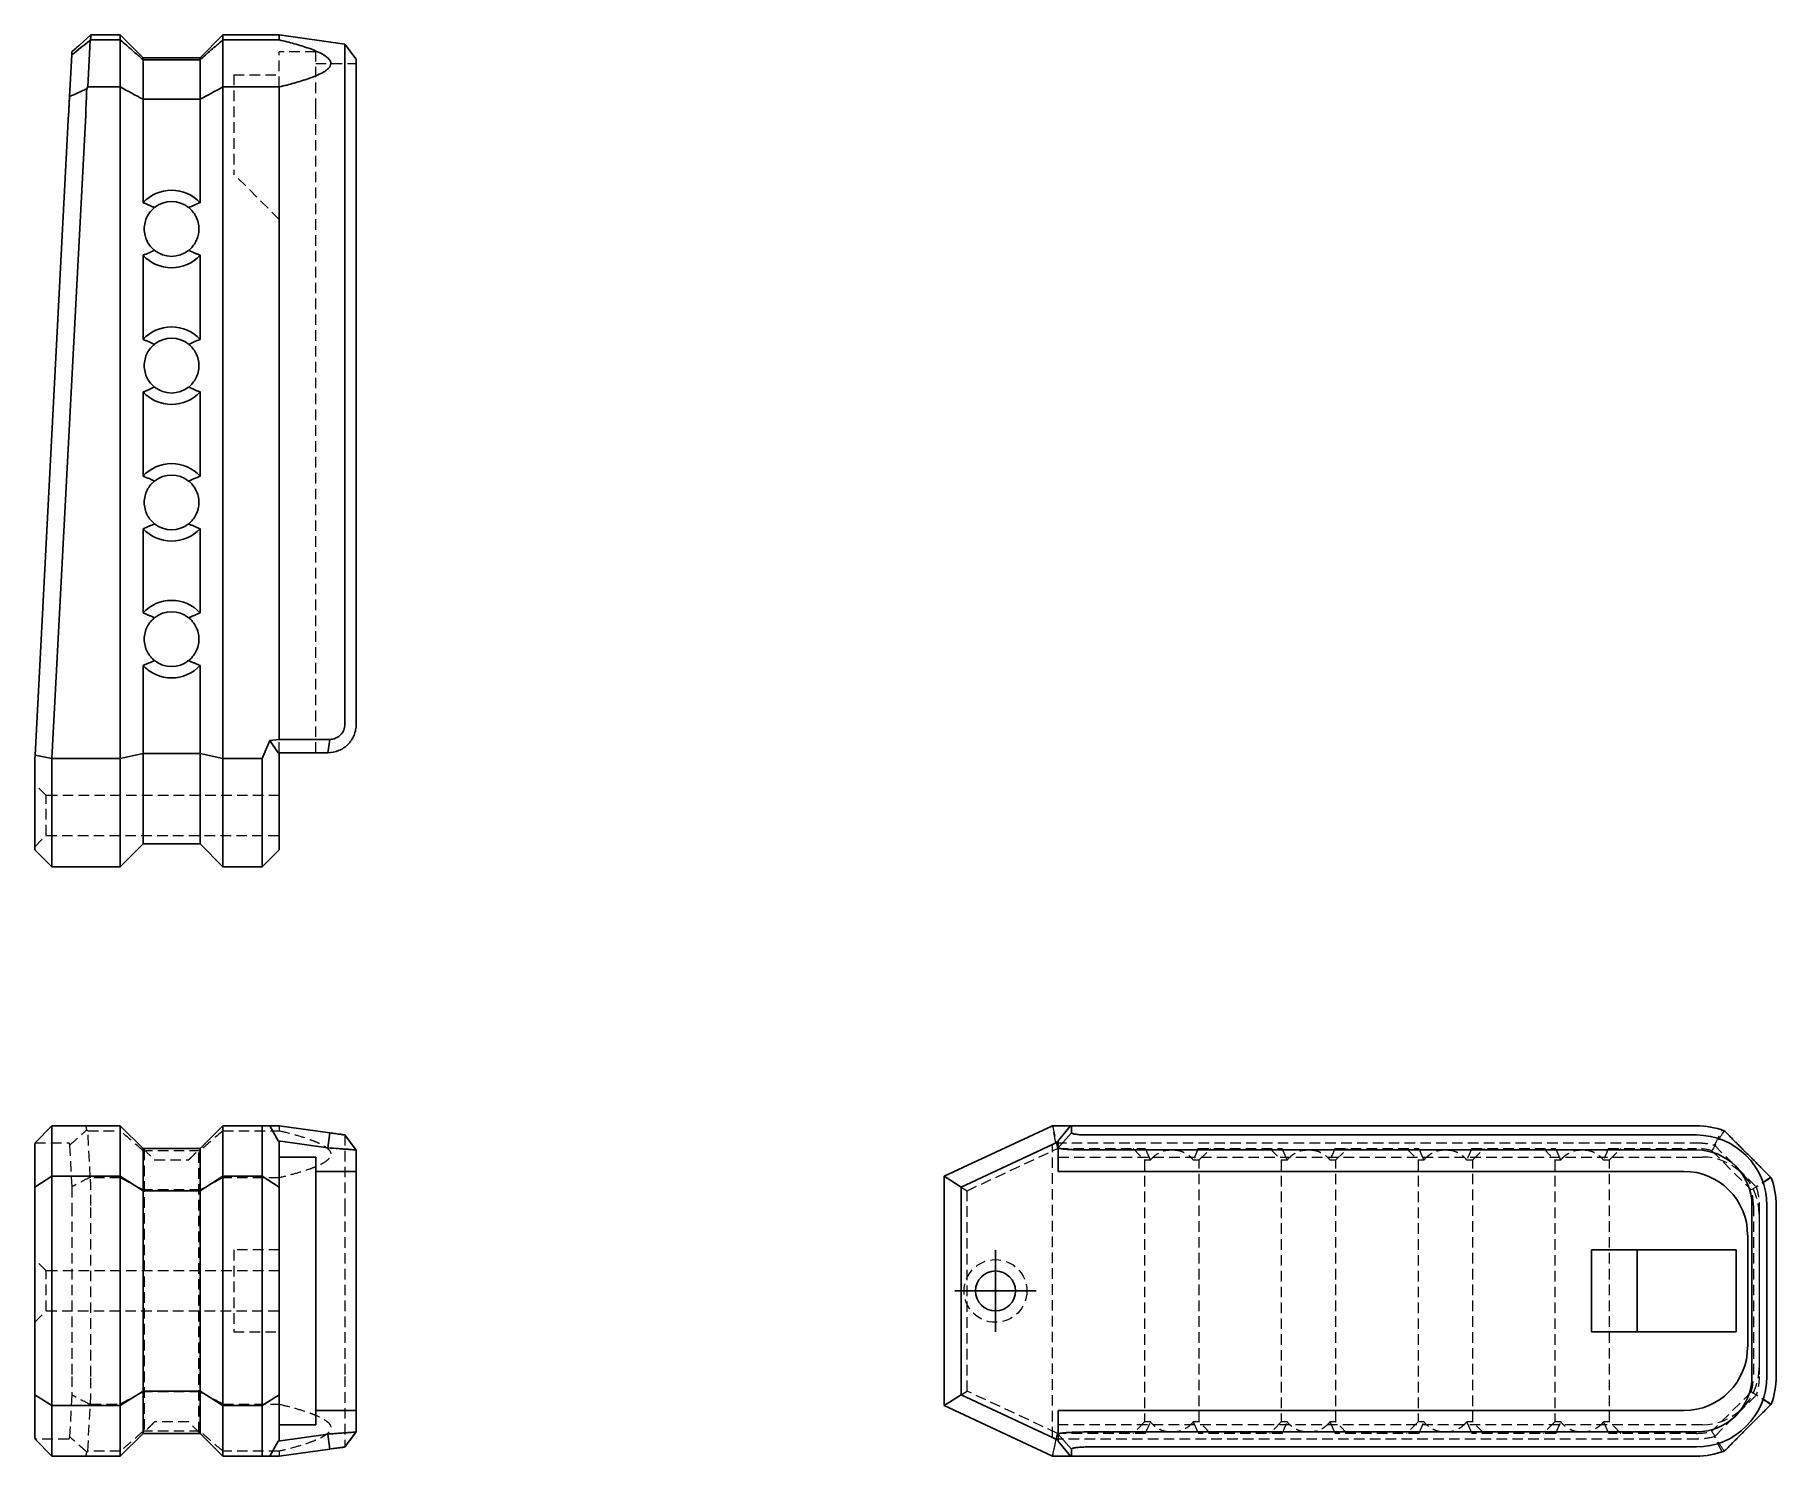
# Model space of a CAD drawing. Header units: millimetres. Extents: x 64 to 273, y 37 to 208.
import ezdxf

# ---------------------------------------------------------------- set-up
doc = ezdxf.new("R2010")
doc.units = ezdxf.units.MM
doc.linetypes.add('HIDDEN', pattern=[1.905, 1.27, -0.635])
doc.layers.add('10', color=7, linetype='Continuous')

# ---------------------------------------------------------------- blocks, each defined once
blk = doc.blocks.new('SW_CENTERMARKSYMBOL_0')
at = {"layer": '10', "color": 0}
for p, q in [((0, 2.5), (0, 4.9)), ((0, 0), (0, 2.5)), ((-2.5, 0), (-4.9, 0)), ((0, 0), (-2.5, 0)), ((0, 0), (0, -2.5)), ((0, 0), (2.5, 0)), ((2.5, 0), (4.9, 0)), ((0, -2.5), (0, -4.9))]:
    blk.add_line(p, q, dxfattribs=at)

msp = doc.modelspace()

# ---------------------------------------------------------------- linework, layer by layer
at = {"color": 7, "linetype": 'Continuous', "lineweight": 25}
for p, q in [((70.43, 208.01), (68.12, 205.94)), ((70.35, 207.33), (70.05, 201.75)), ((73.96, 207.4), (70.39, 207.4)), ((70.42, 208), (73.96, 208)), ((73.96, 207.4), (73.96, 208)), ((73.96, 208), (76.7, 205.26)), ((73.96, 201.75), (73.96, 207.4)), ((83.55, 205.26), (86.29, 208)), ((86.29, 207.4), (86.29, 208)), ((86.29, 208), (93.07, 208)), ((93.07, 207.4), (86.29, 207.4)), ((86.29, 201.75), (86.29, 207.4)), ((93.07, 207.4), (93.07, 208)), ((100.96, 206.89), (93.07, 208)), ((67.86, 200.59), (68.12, 205.6)), ((76.7, 205), (76.7, 205.26)), ((76.7, 205.26), (83.55, 205.26)), ((83.55, 205), (83.55, 205.26)), ((100.96, 198.41), (100.96, 206.89)), ((102.32, 205.09), (100.96, 206.89)), ((76.7, 200.27), (76.7, 205)), ((83.55, 205), (76.7, 205)), ((83.55, 200.27), (83.55, 205)), ((102.32, 205.09), (102.32, 198.41)), ((70.05, 201.75), (73.96, 201.75)), ((73.96, 198.41), (73.96, 201.75)), ((86.29, 198.41), (86.29, 201.75)), ((86.29, 201.75), (93.07, 201.75)), ((93.07, 198.41), (93.07, 201.75)), ((76.7, 198.41), (76.7, 200.27)), ((83.55, 200.27), (76.7, 200.27)), ((83.55, 198.41), (83.55, 200.27)), ((63.71, 121.42), (67.75, 198.52)), ((69.8, 198.41), (65.74, 121.01)), ((73.96, 121.01), (73.96, 198.41)), ((76.7, 187.83), (76.7, 198.41)), ((83.55, 187.83), (83.55, 198.41)), ((86.29, 121.01), (86.29, 198.41)), ((93.07, 123.31), (93.07, 198.41)), ((100.96, 125.12), (100.96, 198.41)), ((102.32, 198.41), (102.32, 125.12)), ((76.7, 171.39), (76.7, 181.52)), ((83.55, 171.39), (83.55, 181.52)), ((76.7, 154.95), (76.7, 165.08)), ((83.55, 154.95), (83.55, 165.08)), ((76.7, 138.52), (76.7, 148.64)), ((83.55, 138.52), (83.55, 148.64)), ((76.7, 121.62), (76.7, 132.2)), ((83.55, 121.62), (83.55, 132.2)), ((63.68, 121.01), (63.71, 121.42)), ((63.71, 121.42), (65.74, 121.01)), ((76.7, 121.62), (73.96, 121.01)), ((76.7, 110.74), (76.7, 121.62)), ((83.55, 121.62), (76.7, 121.62)), ((86.29, 121.01), (83.55, 121.62)), ((83.55, 110.74), (83.55, 121.62)), ((91.01, 121.01), (91.92, 123.17)), ((91.92, 123.17), (93.07, 123.31)), ((92.95, 121.7), (91.92, 123.17)), ((98.89, 121.7), (92.95, 121.7)), ((93.07, 123.31), (99.14, 123.31)), ((93.07, 121.7), (93.07, 110.05)), ((98.89, 121.7), (99.14, 123.31)), ((63.68, 110.05), (63.68, 121.01)), ((65.74, 121.01), (65.74, 121.01)), ((73.96, 121.01), (65.74, 121.01)), ((65.74, 121.01), (65.74, 108)), ((73.96, 108), (73.96, 121.01)), ((91.01, 121.01), (86.29, 121.01)), ((86.29, 108), (86.29, 121.01)), ((91.01, 108), (91.01, 121.01)), ((63.68, 110.05), (65.74, 108)), ((76.7, 110.74), (73.96, 108)), ((83.55, 110.74), (76.7, 110.74)), ((86.29, 108), (83.55, 110.74)), ((93.07, 110.05), (91.01, 108)), ((73.96, 108), (65.74, 108)), ((91.01, 108), (86.29, 108)), ((63.71, 74.81), (65.74, 76.86)), ((73.96, 76.86), (65.74, 76.86)), ((65.74, 76.86), (65.74, 70.79)), ((65.74, 76.86), (65.74, 76.86)), ((73.96, 70.79), (73.96, 76.86)), ((76.7, 74.12), (73.96, 76.86)), ((86.29, 76.86), (83.55, 74.12)), ((86.29, 70.79), (86.29, 76.86)), ((91.01, 76.86), (86.29, 76.86)), ((91.01, 70.79), (91.01, 76.86)), ((91.01, 76.86), (91.92, 76.86)), ((92.95, 75.04), (91.92, 76.86)), ((91.92, 76.86), (93.07, 76.86)), ((93.07, 76.86), (99.14, 76.01)), ((98.89, 74.21), (99.14, 76.01)), ((102.32, 73.94), (100.96, 75.75)), ((173, 70.79), (186.01, 76.86)), ((186.01, 76.86), (188.17, 76.86)), ((186.7, 75.04), (188.17, 76.86)), ((186.7, 74.21), (188.31, 76.01)), ((188.17, 76.86), (188.31, 76.86)), ((188.31, 76.86), (188.31, 76.01)), ((188.31, 76.86), (263.41, 76.86)), ((190.12, 75.75), (263.41, 75.75)), ((63.68, 74.6), (63.71, 74.81)), ((63.68, 69.49), (63.68, 74.6)), ((76.7, 69.05), (76.7, 74.12)), ((83.55, 74.12), (76.7, 74.12)), ((83.55, 69.05), (83.55, 74.12)), ((92.95, 75.04), (93.07, 74.92)), ((98.89, 74.21), (92.95, 75.04)), ((93.07, 74.92), (93.07, 69.49)), ((102.32, 73.95), (102.32, 71.38)), ((186.7, 74.92), (175.05, 69.49)), ((186.7, 74.21), (186.7, 75.04)), ((186.7, 71.38), (186.7, 74.21)), ((263.41, 73.95), (190.12, 73.95)), ((93.07, 73.1), (97.45, 73.1)), ((97.45, 71.38), (97.45, 73.1)), ((97.45, 71.38), (98.89, 71.38)), ((97.45, 63.71), (97.45, 71.38)), ((102.32, 71.38), (98.89, 71.38)), ((102.32, 63.71), (102.32, 71.38)), ((190.12, 71.38), (186.7, 71.38)), ((261.9, 71.38), (190.12, 71.38)), ((63.68, 69.49), (65.74, 70.79)), ((63.68, 44.51), (63.68, 69.49)), ((65.74, 70.79), (65.74, 43.21)), ((73.96, 70.79), (65.74, 70.79)), ((73.96, 43.21), (73.96, 70.79)), ((76.7, 69.05), (73.96, 70.79)), ((86.29, 70.79), (83.55, 69.05)), ((86.29, 43.21), (86.29, 70.79)), ((91.01, 70.79), (86.29, 70.79)), ((91.01, 43.21), (91.01, 70.79)), ((93.07, 69.49), (91.01, 70.79)), ((93.07, 69.49), (93.07, 44.51)), ((175.05, 69.49), (173, 70.79)), ((173, 43.21), (173, 70.79)), ((175.05, 69.49), (175.05, 44.51)), ((76.7, 44.95), (76.7, 69.05)), ((83.55, 69.05), (76.7, 69.05)), ((83.55, 44.95), (83.55, 69.05)), ((270.09, 46.73), (270.09, 67.27)), ((271.89, 67.27), (271.89, 46.73)), ((273, 67.27), (273, 46.73)), ((97.45, 50.29), (97.45, 63.71)), ((102.32, 50.29), (102.32, 63.71)), ((269.58, 50.29), (269.58, 63.71)), ((268.21, 61.93), (250.81, 61.93)), ((250.81, 52.07), (250.81, 61.93)), ((256.29, 61.93), (256.29, 52.07)), ((268.21, 52.07), (268.21, 61.93)), ((97.45, 42.62), (97.45, 50.29)), ((102.32, 42.62), (102.32, 50.29)), ((250.81, 52.07), (268.21, 52.07)), ((63.68, 39.4), (63.68, 44.51)), ((63.68, 44.51), (65.74, 43.21)), ((76.7, 44.95), (73.96, 43.21)), ((76.7, 39.88), (76.7, 44.95)), ((83.55, 44.95), (76.7, 44.95)), ((83.55, 39.88), (83.55, 44.95)), ((86.29, 43.21), (83.55, 44.95)), ((93.07, 44.51), (91.01, 43.21)), ((93.07, 44.51), (93.07, 39.08)), ((175.05, 44.51), (173, 43.21)), ((175.05, 44.51), (186.7, 39.08)), ((73.96, 43.21), (65.74, 43.21)), ((65.74, 43.21), (65.74, 37.14)), ((73.96, 37.14), (73.96, 43.21)), ((91.01, 43.21), (86.29, 43.21)), ((86.29, 37.14), (86.29, 43.21)), ((91.01, 37.14), (91.01, 43.21)), ((97.45, 40.9), (97.45, 42.62)), ((98.89, 42.62), (97.45, 42.62)), ((98.89, 42.62), (102.32, 42.62)), ((102.32, 42.62), (102.32, 40.05)), ((186.01, 37.14), (173, 43.21)), ((186.7, 39.79), (186.7, 42.62)), ((186.7, 42.62), (190.12, 42.62)), ((190.12, 42.62), (261.9, 42.62)), ((76.7, 39.88), (73.96, 37.14)), ((83.55, 39.88), (76.7, 39.88)), ((86.29, 37.14), (83.55, 39.88)), ((92.95, 38.96), (98.89, 39.79)), ((97.45, 40.9), (93.07, 40.9)), ((98.89, 39.79), (99.14, 37.99)), ((100.96, 38.25), (102.32, 40.06)), ((186.7, 39.79), (188.31, 37.99)), ((186.7, 38.96), (186.7, 39.79)), ((190.12, 40.05), (263.41, 40.05)), ((63.71, 39.19), (63.68, 39.4)), ((63.71, 39.19), (65.74, 37.14)), ((91.92, 37.14), (92.95, 38.96)), ((93.07, 39.08), (92.95, 38.96)), ((99.14, 37.99), (93.07, 37.14)), ((188.17, 37.14), (186.7, 38.96)), ((188.31, 37.99), (188.31, 37.14)), ((263.41, 38.25), (190.12, 38.25)), ((73.96, 37.14), (65.74, 37.14)), ((65.74, 37.14), (65.74, 37.14)), ((91.01, 37.14), (86.29, 37.14)), ((91.92, 37.14), (91.01, 37.14)), ((93.07, 37.14), (91.92, 37.14)), ((188.17, 37.14), (186.01, 37.14)), ((188.31, 37.14), (188.17, 37.14)), ((263.41, 37.14), (188.31, 37.14))]:
    msp.add_line(p, q, dxfattribs=at)
at = {"color": 7, "linetype": 'HIDDEN', "lineweight": 18}
for p, q in [((70.42, 208), (68.14, 205.95)), ((97.45, 205.95), (93.07, 205.95)), ((93.07, 201.75), (93.07, 205.95)), ((97.45, 199.1), (97.45, 205.95)), ((87.59, 203.21), (87.59, 191.29)), ((87.59, 203.21), (93.07, 203.21)), ((97.45, 204.58), (102.32, 204.58)), ((97.45, 121.7), (97.45, 199.1)), ((93.07, 185.81), (87.59, 191.29)), ((93.07, 121.7), (93.07, 123.31)), ((65.05, 116.56), (63.68, 117.93)), ((65.05, 111.77), (65.05, 116.56)), ((93.07, 116.56), (65.05, 116.56)), ((63.68, 110.4), (65.05, 111.77)), ((65.05, 111.77), (93.07, 111.77)), ((70.05, 76.26), (73.96, 76.26)), ((70.35, 70.68), (70.05, 76.26)), ((86.29, 76.26), (93.07, 76.26)), ((93.07, 76.86), (93.07, 76.26)), ((102.32, 73.95), (100.96, 75.75)), ((100.96, 75.75), (100.96, 67.27)), ((186.01, 76.86), (186.62, 74.12)), ((186.42, 74.81), (186.01, 76.86)), ((63.71, 74.81), (67.75, 74.81)), ((67.86, 74.52), (68.12, 69.51)), ((83.55, 73.86), (76.7, 73.86)), ((76.84, 73.99), (76.84, 40.01)), ((83.41, 40.01), (83.41, 73.99)), ((175.74, 69.05), (186.62, 74.12)), ((186.01, 74.6), (186.42, 74.81)), ((186.01, 39.4), (186.01, 74.6)), ((186.42, 74.81), (263.52, 74.81)), ((186.62, 74.12), (197.2, 74.12)), ((195.7, 74.12), (197.07, 72.75)), ((203.52, 74.12), (213.64, 74.12)), ((203.65, 72.75), (205.02, 74.12)), ((212.14, 74.12), (213.51, 72.75)), ((219.95, 74.12), (230.08, 74.12)), ((220.08, 72.75), (221.45, 74.12)), ((228.58, 74.12), (229.95, 72.75)), ((236.39, 74.12), (246.52, 74.12)), ((236.52, 72.75), (237.89, 74.12)), ((245.02, 74.12), (246.39, 72.75)), ((252.83, 74.12), (263.41, 74.12)), ((252.96, 72.75), (254.33, 74.12)), ((265.27, 73.86), (270, 69.14)), ((265.59, 74.52), (270.6, 69.51)), ((78.07, 72.75), (82.18, 72.75)), ((186.7, 73.1), (264.1, 73.1)), ((197.07, 72.75), (197.79, 72.75)), ((197.07, 72.75), (197.07, 41.25)), ((202.92, 72.75), (203.65, 72.75)), ((203.65, 41.25), (203.65, 72.75)), ((213.51, 72.75), (214.23, 72.75)), ((213.51, 72.75), (213.51, 41.25)), ((219.36, 72.75), (220.08, 72.75)), ((220.08, 41.25), (220.08, 72.75)), ((229.95, 72.75), (230.67, 72.75)), ((229.95, 72.75), (229.95, 41.25)), ((235.8, 72.75), (236.52, 72.75)), ((236.52, 41.25), (236.52, 72.75)), ((246.39, 72.75), (247.11, 72.75)), ((246.39, 72.75), (246.39, 41.25)), ((252.24, 72.75), (252.96, 72.75)), ((252.96, 41.25), (252.96, 72.75)), ((73.96, 70.61), (70.39, 70.61)), ((83.55, 69.14), (76.7, 69.14)), ((93.07, 70.61), (86.29, 70.61)), ((175.05, 69.49), (175.74, 69.05)), ((68.14, 67.27), (68.14, 46.73)), ((70.42, 46.73), (70.42, 67.27)), ((100.96, 67.27), (100.96, 46.73)), ((175.74, 44.95), (175.74, 69.05)), ((270.26, 67.27), (270.26, 46.73)), ((270.95, 67.27), (270.95, 46.73)), ((270.95, 66.25), (270.95, 47.75)), ((65.05, 59.4), (63.68, 60.77)), ((93.07, 61.93), (87.59, 61.93)), ((87.59, 61.93), (87.59, 52.07)), ((65.05, 54.6), (65.05, 59.4)), ((93.07, 59.4), (65.05, 59.4)), ((63.68, 53.23), (65.05, 54.6)), ((65.05, 54.6), (93.07, 54.6)), ((87.59, 52.07), (93.07, 52.07)), ((100.96, 46.73), (100.96, 38.25)), ((68.12, 44.49), (67.86, 39.48)), ((83.55, 44.86), (76.7, 44.86)), ((175.05, 44.51), (175.74, 44.95)), ((186.62, 39.88), (175.74, 44.95)), ((270, 44.86), (265.27, 40.13)), ((270.6, 44.49), (265.59, 39.48)), ((70.05, 37.74), (70.35, 43.32)), ((70.39, 43.39), (73.96, 43.39)), ((86.29, 43.39), (93.07, 43.39)), ((83.55, 40.13), (76.7, 40.13)), ((82.18, 41.25), (78.07, 41.25)), ((102.32, 40.05), (100.96, 38.25)), ((186.01, 37.14), (186.62, 39.88)), ((197.2, 39.88), (186.62, 39.88)), ((264.1, 40.9), (186.7, 40.9)), ((197.07, 41.25), (195.7, 39.88)), ((197.79, 41.25), (197.07, 41.25)), ((203.65, 41.25), (202.92, 41.25)), ((213.64, 39.88), (203.52, 39.88)), ((205.02, 39.88), (203.65, 41.25)), ((213.51, 41.25), (212.14, 39.88)), ((214.23, 41.25), (213.51, 41.25)), ((220.08, 41.25), (219.36, 41.25)), ((230.08, 39.88), (219.95, 39.88)), ((221.45, 39.88), (220.08, 41.25)), ((229.95, 41.25), (228.58, 39.88)), ((230.67, 41.25), (229.95, 41.25)), ((236.52, 41.25), (235.8, 41.25)), ((246.52, 39.88), (236.39, 39.88)), ((237.89, 39.88), (236.52, 41.25)), ((246.39, 41.25), (245.02, 39.88)), ((247.11, 41.25), (246.39, 41.25)), ((252.96, 41.25), (252.24, 41.25)), ((263.41, 39.88), (252.83, 39.88)), ((254.33, 39.88), (252.96, 41.25)), ((67.75, 39.19), (63.71, 39.19)), ((73.96, 37.74), (70.05, 37.74)), ((93.07, 37.74), (86.29, 37.74)), ((93.07, 37.74), (93.07, 37.14)), ((186.42, 39.19), (186.01, 39.4)), ((186.42, 39.19), (186.01, 37.14)), ((263.52, 39.19), (186.42, 39.19))]:
    msp.add_line(p, q, dxfattribs=at)
msp.add_circle((179.16, 57), 3.77, dxfattribs=at)
at = {"color": 7, "linetype": 'Continuous', "lineweight": 25}
msp.add_circle((179.16, 57), 2.4, dxfattribs=at)
for centre, radius, start, end in [((80.12, 184.67), 4.66, 42.6679, 137.3321), ((80.12, 184.67), 3.29, 51.3178, 128.6822), ((80.12, 184.67), 3.29, 231.3178, 308.6822), ((80.12, 184.67), 4.66, 222.6679, 317.3321), ((80.12, 168.24), 4.66, 42.6679, 137.3321), ((80.12, 168.24), 3.29, 51.3178, 128.6822), ((80.12, 168.24), 3.29, 231.3178, 308.6822), ((80.12, 168.24), 4.66, 222.6679, 317.3321), ((80.12, 151.8), 4.66, 42.6679, 137.3321), ((80.12, 151.8), 3.29, 51.3178, 128.6822), ((80.12, 151.8), 4.66, 222.6679, 317.3321), ((80.12, 151.8), 3.29, 231.3178, 308.6822), ((80.12, 135.36), 4.66, 42.6679, 137.3321), ((80.12, 135.36), 3.29, 51.3178, 128.6822), ((80.12, 135.36), 4.66, 222.6679, 317.3321), ((80.12, 135.36), 3.29, 231.3178, 308.6822), ((263.41, 67.27), 9.59, 69.6136, 90), ((263.41, 67.27), 8.48, 0, 90), ((263.41, 67.27), 6.68, 0, 90), ((261.9, 63.71), 7.67, 0, 90), ((263.41, 67.27), 9.59, 0, 20.3864), ((261.9, 50.29), 7.67, 270, 0), ((263.41, 46.73), 6.68, 270, 0), ((263.41, 46.73), 8.48, 270, 0), ((263.41, 46.73), 9.59, 339.6136, 0), ((263.41, 46.73), 9.59, 270, 290.3864)]:
    msp.add_arc(centre, radius, start, end, dxfattribs=at)
at = {"color": 7, "linetype": 'HIDDEN', "lineweight": 18}
for centre, start, end in [((263.41, 67.27), 74.2152, 90), ((264.1, 66.25), 0, 90), ((263.41, 67.27), 0, 15.7848), ((264.1, 47.75), 270, 0), ((263.41, 46.73), 344.2152, 0), ((263.41, 46.73), 270, 285.7848)]:
    msp.add_arc(centre, 6.85, start, end, dxfattribs=at)
at = {"color": 7, "linetype": 'Continuous', "lineweight": 25}
msp.add_ellipse((60.81, 198.41), major_axis=(9.75, 8.79), ratio=0.392692, start_param=5.452105, end_param=5.478769, dxfattribs=at)
at = {"color": 7, "linetype": 'HIDDEN', "lineweight": 18}
for centre, major_axis, start_param, end_param in [((60.81, 67.27), (9.64, 8.63), 0.094285, 0.120949), ((60.81, 46.73), (9.64, -8.63), 6.162236, 6.1889)]:
    msp.add_ellipse(centre, major_axis=major_axis, ratio=0.432695, start_param=start_param, end_param=end_param, dxfattribs=at)
at = {"color": 7, "linetype": 'Continuous', "lineweight": 25}
for points in [[(70.35, 207.33), (69.6, 206.76), (68.86, 206.19), (68.12, 205.6)], [(70.39, 207.4), (70.38, 207.38), (70.36, 207.35), (70.35, 207.33)], [(68.12, 205.6), (68.13, 205.83), (68.14, 205.95), (68.14, 205.95)], [(69.93, 201.51), (69.89, 200.51), (69.84, 199.47), (69.8, 198.41)], [(76.7, 200.27), (75.79, 200.75), (74.87, 201.25), (73.96, 201.75)], [(86.29, 201.75), (85.37, 201.25), (84.46, 200.75), (83.55, 200.27)]]:
    msp.add_open_spline(points, degree=3, dxfattribs=at)
for points, knots in [([(70.42, 208), (70.41, 208), (70.41, 207.95), (70.4, 207.75), (70.4, 207.6), (70.39, 207.4)], [0, 0, 0, 0, 0.5, 0.5, 1, 1, 1, 1]), ([(76.7, 205), (76.49, 205.19), (76.05, 205.58), (75.38, 206.17), (74.68, 206.78), (74.2, 207.19), (73.96, 207.4)], [0, 0, 0, 0, 0.233835, 0.478438, 0.733822, 1, 1, 1, 1]), ([(86.29, 207.4), (85.81, 206.99), (84.9, 206.2), (83.98, 205.39), (83.55, 205)], [0, 0, 0, 0, 0.521563, 1, 1, 1, 1]), ([(93.07, 201.75), (93.67, 201.9), (94.28, 202.05), (95.46, 202.38), (96.05, 202.56), (96.91, 202.86), (97.19, 202.96), (97.74, 203.2), (98.01, 203.32), (98.38, 203.53), (98.5, 203.6), (98.73, 203.76), (98.84, 203.85), (99.03, 204.03), (99.12, 204.13), (99.23, 204.34), (99.27, 204.46), (99.27, 204.69), (99.24, 204.8), (99.12, 205.01), (99.04, 205.11), (98.75, 205.39), (98.52, 205.55), (98.01, 205.83), (97.75, 205.95), (97.2, 206.18), (96.92, 206.29), (96.06, 206.59), (95.47, 206.77), (94.28, 207.1), (93.68, 207.25), (93.07, 207.4)], [0, 0, 0, 0, 0.125, 0.125, 0.25, 0.25, 0.3125, 0.3125, 0.375, 0.375, 0.40625, 0.40625, 0.4375, 0.4375, 0.46875, 0.46875, 0.5, 0.5, 0.53125, 0.53125, 0.5625, 0.5625, 0.625, 0.625, 0.6875, 0.6875, 0.75, 0.75, 0.875, 0.875, 1, 1, 1, 1]), ([(67.86, 200.59), (68.19, 200.74), (68.88, 201.04), (69.57, 201.35), (69.93, 201.51)], [0, 0, 0, 0, 0.480167, 1, 1, 1, 1]), ([(67.75, 198.52), (67.75, 198.61), (67.76, 198.78), (67.77, 199.04), (67.79, 199.3), (67.81, 199.65), (67.83, 200.08), (67.85, 200.42), (67.86, 200.59)], [0, 0, 0, 0, 0.124682, 0.249408, 0.374332, 0.499607, 0.749809, 1, 1, 1, 1]), ([(78.07, 187.24), (77.96, 187.29), (77.75, 187.39), (77.41, 187.54), (77.06, 187.69), (76.82, 187.78), (76.7, 187.83)], [0, 0, 0, 0, 0.232338, 0.476415, 0.732287, 1, 1, 1, 1]), ([(78.07, 187.24), (77.73, 186.97), (77.42, 186.61), (77.08, 185.95), (76.99, 185.7), (76.87, 185.2), (76.84, 184.94), (76.84, 184.41), (76.87, 184.15), (76.99, 183.64), (77.08, 183.4), (77.42, 182.74), (77.73, 182.37), (78.07, 182.11)], [0, 0, 0, 0, 0.25, 0.25, 0.375, 0.375, 0.5, 0.5, 0.625, 0.625, 0.75, 0.75, 1, 1, 1, 1]), ([(83.55, 187.83), (83.31, 187.73), (82.85, 187.55), (82.39, 187.34), (82.18, 187.24)], [0, 0, 0, 0, 0.523587, 1, 1, 1, 1]), ([(82.18, 182.11), (82.51, 182.37), (82.83, 182.74), (83.17, 183.4), (83.26, 183.64), (83.38, 184.15), (83.41, 184.41), (83.41, 184.94), (83.38, 185.2), (83.26, 185.7), (83.17, 185.95), (82.83, 186.61), (82.51, 186.97), (82.18, 187.24)], [0, 0, 0, 0, 0.25, 0.25, 0.375, 0.375, 0.5, 0.5, 0.625, 0.625, 0.75, 0.75, 1, 1, 1, 1]), ([(76.7, 181.52), (76.94, 181.61), (77.4, 181.8), (77.85, 182.01), (78.07, 182.11)], [0, 0, 0, 0, 0.523587, 1, 1, 1, 1]), ([(82.18, 182.11), (82.28, 182.06), (82.5, 181.96), (82.83, 181.81), (83.18, 181.66), (83.42, 181.57), (83.55, 181.52)], [0, 0, 0, 0, 0.232338, 0.476415, 0.732287, 1, 1, 1, 1]), ([(78.07, 170.8), (77.96, 170.85), (77.75, 170.95), (77.41, 171.1), (77.06, 171.25), (76.82, 171.34), (76.7, 171.39)], [0, 0, 0, 0, 0.232338, 0.476415, 0.732287, 1, 1, 1, 1]), ([(78.07, 170.8), (77.73, 170.53), (77.42, 170.17), (77.08, 169.51), (76.99, 169.27), (76.87, 168.76), (76.84, 168.5), (76.84, 167.97), (76.87, 167.71), (76.99, 167.2), (77.08, 166.96), (77.42, 166.3), (77.73, 165.94), (78.07, 165.67)], [0, 0, 0, 0, 0.25, 0.25, 0.375, 0.375, 0.5, 0.5, 0.625, 0.625, 0.75, 0.75, 1, 1, 1, 1]), ([(83.55, 171.39), (83.31, 171.3), (82.85, 171.11), (82.39, 170.9), (82.18, 170.8)], [0, 0, 0, 0, 0.523587, 1, 1, 1, 1]), ([(82.18, 165.67), (82.51, 165.94), (82.83, 166.3), (83.17, 166.96), (83.26, 167.2), (83.38, 167.71), (83.41, 167.97), (83.41, 168.5), (83.38, 168.76), (83.26, 169.27), (83.17, 169.51), (82.83, 170.17), (82.51, 170.53), (82.18, 170.8)], [0, 0, 0, 0, 0.25, 0.25, 0.375, 0.375, 0.5, 0.5, 0.625, 0.625, 0.75, 0.75, 1, 1, 1, 1]), ([(76.7, 165.08), (76.94, 165.17), (77.4, 165.36), (77.85, 165.57), (78.07, 165.67)], [0, 0, 0, 0, 0.523587, 1, 1, 1, 1]), ([(82.18, 165.67), (82.28, 165.62), (82.5, 165.52), (82.83, 165.37), (83.18, 165.22), (83.42, 165.13), (83.55, 165.08)], [0, 0, 0, 0, 0.232338, 0.476415, 0.732287, 1, 1, 1, 1]), ([(78.07, 154.36), (77.96, 154.41), (77.75, 154.51), (77.41, 154.66), (77.06, 154.81), (76.82, 154.9), (76.7, 154.95)], [0, 0, 0, 0, 0.232338, 0.476415, 0.732287, 1, 1, 1, 1]), ([(83.55, 154.95), (83.31, 154.86), (82.85, 154.67), (82.39, 154.46), (82.18, 154.36)], [0, 0, 0, 0, 0.523587, 1, 1, 1, 1]), ([(78.07, 154.36), (77.73, 154.1), (77.42, 153.73), (77.08, 153.07), (76.99, 152.83), (76.87, 152.32), (76.84, 152.06), (76.84, 151.53), (76.87, 151.27), (76.99, 150.77), (77.08, 150.53), (77.42, 149.86), (77.73, 149.5), (78.07, 149.23)], [0, 0, 0, 0, 0.25, 0.25, 0.375, 0.375, 0.5, 0.5, 0.625, 0.625, 0.75, 0.75, 1, 1, 1, 1]), ([(82.18, 149.23), (82.51, 149.5), (82.83, 149.86), (83.17, 150.53), (83.26, 150.77), (83.38, 151.27), (83.41, 151.53), (83.41, 152.06), (83.38, 152.32), (83.26, 152.83), (83.17, 153.07), (82.83, 153.73), (82.51, 154.1), (82.18, 154.36)], [0, 0, 0, 0, 0.25, 0.25, 0.375, 0.375, 0.5, 0.5, 0.625, 0.625, 0.75, 0.75, 1, 1, 1, 1]), ([(76.7, 148.64), (76.94, 148.74), (77.4, 148.92), (77.85, 149.13), (78.07, 149.23)], [0, 0, 0, 0, 0.523587, 1, 1, 1, 1]), ([(82.18, 149.23), (82.28, 149.18), (82.5, 149.08), (82.83, 148.93), (83.18, 148.78), (83.42, 148.69), (83.55, 148.64)], [0, 0, 0, 0, 0.232338, 0.476415, 0.732287, 1, 1, 1, 1]), ([(78.07, 137.92), (77.96, 137.97), (77.75, 138.08), (77.41, 138.22), (77.06, 138.37), (76.82, 138.47), (76.7, 138.52)], [0, 0, 0, 0, 0.232338, 0.476415, 0.732287, 1, 1, 1, 1]), ([(83.55, 138.52), (83.31, 138.42), (82.85, 138.24), (82.39, 138.03), (82.18, 137.92)], [0, 0, 0, 0, 0.523587, 1, 1, 1, 1]), ([(78.07, 137.92), (77.73, 137.66), (77.42, 137.3), (77.08, 136.63), (76.99, 136.39), (76.87, 135.88), (76.84, 135.62), (76.84, 135.1), (76.87, 134.83), (76.99, 134.33), (77.08, 134.09), (77.42, 133.42), (77.73, 133.06), (78.07, 132.79)], [0, 0, 0, 0, 0.25, 0.25, 0.375, 0.375, 0.5, 0.5, 0.625, 0.625, 0.75, 0.75, 1, 1, 1, 1]), ([(82.18, 132.79), (82.51, 133.06), (82.83, 133.42), (83.17, 134.09), (83.26, 134.33), (83.38, 134.83), (83.41, 135.1), (83.41, 135.62), (83.38, 135.88), (83.26, 136.39), (83.17, 136.63), (82.83, 137.3), (82.51, 137.66), (82.18, 137.92)], [0, 0, 0, 0, 0.25, 0.25, 0.375, 0.375, 0.5, 0.5, 0.625, 0.625, 0.75, 0.75, 1, 1, 1, 1]), ([(76.7, 132.2), (76.94, 132.3), (77.4, 132.48), (77.85, 132.69), (78.07, 132.79)], [0, 0, 0, 0, 0.523587, 1, 1, 1, 1]), ([(82.18, 132.79), (82.28, 132.74), (82.5, 132.64), (82.83, 132.49), (83.18, 132.35), (83.42, 132.25), (83.55, 132.2)], [0, 0, 0, 0, 0.232338, 0.476415, 0.732287, 1, 1, 1, 1]), ([(102.32, 125.12), (102.32, 124.9), (102.29, 124.67), (102.21, 124.24), (102.14, 124.02), (101.97, 123.6), (101.86, 123.41), (101.61, 123.04), (101.47, 122.86), (101.15, 122.54), (100.98, 122.4), (100.61, 122.15), (100.41, 122.05), (99.79, 121.79), (99.34, 121.7), (98.89, 121.7)], [0, 0, 0, 0, 0.125, 0.125, 0.25, 0.25, 0.375, 0.375, 0.5, 0.5, 0.625, 0.625, 0.75, 0.75, 1, 1, 1, 1]), ([(99.14, 123.31), (99.26, 123.31), (99.38, 123.32), (99.61, 123.37), (99.73, 123.4), (99.95, 123.49), (100.05, 123.55), (100.25, 123.68), (100.34, 123.76), (100.51, 123.92), (100.59, 124.02), (100.72, 124.21), (100.77, 124.32), (100.87, 124.54), (100.9, 124.65), (100.95, 124.89), (100.96, 125), (100.96, 125.12)], [0, 0, 0, 0, 0.19635, 0.19635, 0.392699, 0.392699, 0.589049, 0.589049, 0.785398, 0.785398, 0.981748, 0.981748, 1.178097, 1.178097, 1.374447, 1.374447, 1.570796, 1.570796, 1.570796, 1.570796]), ([(99.14, 76.01), (99.26, 75.99), (99.38, 75.98), (99.61, 75.94), (99.73, 75.93), (99.95, 75.9), (100.05, 75.88), (100.25, 75.85), (100.34, 75.84), (100.51, 75.82), (100.59, 75.81), (100.72, 75.79), (100.77, 75.78), (100.87, 75.77), (100.9, 75.76), (100.95, 75.76), (100.96, 75.75), (100.96, 75.75)], [0, 0, 0, 0, 0.19635, 0.19635, 0.392699, 0.392699, 0.589049, 0.589049, 0.785398, 0.785398, 0.981748, 0.981748, 1.178097, 1.178097, 1.374447, 1.374447, 1.570796, 1.570796, 1.570796, 1.570796]), ([(188.31, 76.01), (188.31, 75.99), (188.32, 75.98), (188.37, 75.94), (188.4, 75.93), (188.49, 75.9), (188.55, 75.88), (188.68, 75.85), (188.76, 75.84), (188.92, 75.82), (189.02, 75.81), (189.21, 75.79), (189.32, 75.78), (189.54, 75.77), (189.65, 75.76), (189.89, 75.76), (190, 75.75), (190.12, 75.75)], [0, 0, 0, 0, 0.19635, 0.19635, 0.392699, 0.392699, 0.589049, 0.589049, 0.785398, 0.785398, 0.981748, 0.981748, 1.178097, 1.178097, 1.374447, 1.374447, 1.570796, 1.570796, 1.570796, 1.570796]), ([(266.75, 76.26), (266.9, 76.12), (267.05, 75.97), (267.38, 75.64), (267.56, 75.46), (267.86, 75.16), (267.96, 75.05), (268.2, 74.82), (268.32, 74.69), (268.53, 74.49), (268.6, 74.41), (268.76, 74.25), (268.85, 74.17), (269.03, 73.98), (269.13, 73.88), (269.34, 73.67), (269.46, 73.55), (269.69, 73.33), (269.8, 73.21), (270.01, 73), (270.11, 72.9), (270.39, 72.62), (270.55, 72.47), (270.83, 72.18), (270.95, 72.06), (271.18, 71.83), (271.29, 71.72), (271.59, 71.42), (271.77, 71.24), (272.1, 70.91), (272.25, 70.76), (272.4, 70.61)], [0, 0, 0, 0, 0.125, 0.125, 0.25, 0.25, 0.3125, 0.3125, 0.375, 0.375, 0.40625, 0.40625, 0.4375, 0.4375, 0.46875, 0.46875, 0.5, 0.5, 0.53125, 0.53125, 0.5625, 0.5625, 0.625, 0.625, 0.6875, 0.6875, 0.75, 0.75, 0.875, 0.875, 1, 1, 1, 1]), ([(102.32, 73.95), (102.32, 73.95), (102.29, 73.96), (102.21, 73.96), (102.14, 73.97), (101.97, 73.98), (101.86, 73.99), (101.61, 74.01), (101.47, 74.02), (101.15, 74.04), (100.98, 74.05), (100.61, 74.08), (100.41, 74.1), (99.79, 74.14), (99.34, 74.18), (98.89, 74.21)], [0, 0, 0, 0, 0.125, 0.125, 0.25, 0.25, 0.375, 0.375, 0.5, 0.5, 0.625, 0.625, 0.75, 0.75, 1, 1, 1, 1]), ([(190.12, 73.95), (189.9, 73.95), (189.67, 73.96), (189.24, 73.96), (189.02, 73.97), (188.6, 73.98), (188.41, 73.99), (188.04, 74.01), (187.86, 74.02), (187.54, 74.04), (187.4, 74.05), (187.15, 74.08), (187.05, 74.1), (186.79, 74.14), (186.7, 74.18), (186.7, 74.21)], [0, 0, 0, 0, 0.125, 0.125, 0.25, 0.25, 0.375, 0.375, 0.5, 0.5, 0.625, 0.625, 0.75, 0.75, 1, 1, 1, 1]), ([(272.4, 43.39), (272.25, 43.24), (272.1, 43.09), (271.77, 42.76), (271.6, 42.58), (271.29, 42.28), (271.19, 42.17), (270.96, 41.94), (270.83, 41.82), (270.62, 41.61), (270.55, 41.53), (270.39, 41.38), (270.3, 41.29), (270.12, 41.11), (270.02, 41.01), (269.81, 40.79), (269.69, 40.68), (269.46, 40.45), (269.35, 40.34), (269.14, 40.12), (269.04, 40.02), (268.76, 39.75), (268.6, 39.59), (268.32, 39.31), (268.2, 39.18), (267.97, 38.95), (267.86, 38.85), (267.56, 38.54), (267.38, 38.37), (267.05, 38.03), (266.9, 37.88), (266.75, 37.74)], [0, 0, 0, 0, 0.125, 0.125, 0.25, 0.25, 0.3125, 0.3125, 0.375, 0.375, 0.40625, 0.40625, 0.4375, 0.4375, 0.46875, 0.46875, 0.5, 0.5, 0.53125, 0.53125, 0.5625, 0.5625, 0.625, 0.625, 0.6875, 0.6875, 0.75, 0.75, 0.875, 0.875, 1, 1, 1, 1]), ([(98.89, 39.79), (99.12, 39.81), (99.34, 39.82), (99.77, 39.86), (99.99, 39.87), (100.41, 39.9), (100.6, 39.92), (100.97, 39.95), (101.15, 39.96), (101.47, 39.98), (101.61, 39.99), (101.86, 40.01), (101.97, 40.02), (102.22, 40.04), (102.32, 40.05), (102.32, 40.05)], [0, 0, 0, 0, 0.125, 0.125, 0.25, 0.25, 0.375, 0.375, 0.5, 0.5, 0.625, 0.625, 0.75, 0.75, 1, 1, 1, 1]), ([(186.7, 39.79), (186.7, 39.81), (186.72, 39.82), (186.81, 39.86), (186.87, 39.87), (187.04, 39.9), (187.15, 39.92), (187.4, 39.95), (187.54, 39.96), (187.86, 39.98), (188.03, 39.99), (188.4, 40.01), (188.6, 40.02), (189.22, 40.04), (189.67, 40.05), (190.12, 40.05)], [0, 0, 0, 0, 0.125, 0.125, 0.25, 0.25, 0.375, 0.375, 0.5, 0.5, 0.625, 0.625, 0.75, 0.75, 1, 1, 1, 1]), ([(100.96, 38.25), (100.96, 38.25), (100.95, 38.24), (100.9, 38.24), (100.87, 38.23), (100.77, 38.22), (100.72, 38.21), (100.59, 38.19), (100.51, 38.18), (100.34, 38.16), (100.25, 38.15), (100.05, 38.12), (99.95, 38.1), (99.73, 38.07), (99.61, 38.06), (99.38, 38.02), (99.26, 38.01), (99.14, 37.99)], [1.570796, 1.570796, 1.570796, 1.570796, 1.767146, 1.767146, 1.963495, 1.963495, 2.159845, 2.159845, 2.356194, 2.356194, 2.552544, 2.552544, 2.748894, 2.748894, 2.945243, 2.945243, 3.141593, 3.141593, 3.141593, 3.141593]), ([(190.12, 38.25), (190, 38.25), (189.89, 38.24), (189.65, 38.24), (189.54, 38.23), (189.32, 38.22), (189.21, 38.21), (189.02, 38.19), (188.92, 38.18), (188.76, 38.16), (188.68, 38.15), (188.55, 38.12), (188.49, 38.1), (188.4, 38.07), (188.37, 38.06), (188.32, 38.02), (188.31, 38.01), (188.31, 37.99)], [1.570796, 1.570796, 1.570796, 1.570796, 1.767146, 1.767146, 1.963495, 1.963495, 2.159845, 2.159845, 2.356194, 2.356194, 2.552544, 2.552544, 2.748894, 2.748894, 2.945243, 2.945243, 3.141593, 3.141593, 3.141593, 3.141593])]:
    msp.add_open_spline(points, degree=3, knots=knots, dxfattribs=at)
at = {"color": 7, "linetype": 'HIDDEN', "lineweight": 18}
for points, knots in [([(67.86, 74.52), (68.19, 74.81), (68.88, 75.42), (69.57, 76.03), (69.93, 76.35)], [0, 0, 0, 0, 0.480167, 1, 1, 1, 1]), ([(93.07, 76.26), (93.67, 76.12), (94.28, 75.97), (95.46, 75.64), (96.05, 75.46), (96.91, 75.16), (97.19, 75.05), (97.74, 74.82), (98.01, 74.69), (98.38, 74.49), (98.5, 74.41), (98.73, 74.25), (98.84, 74.17), (99.03, 73.98), (99.12, 73.88), (99.23, 73.67), (99.27, 73.55), (99.27, 73.33), (99.24, 73.21), (99.12, 73), (99.04, 72.9), (98.75, 72.62), (98.52, 72.47), (98.01, 72.18), (97.75, 72.06), (97.2, 71.83), (96.92, 71.72), (96.06, 71.42), (95.47, 71.24), (94.28, 70.91), (93.68, 70.76), (93.07, 70.61)], [0, 0, 0, 0, 0.125, 0.125, 0.25, 0.25, 0.3125, 0.3125, 0.375, 0.375, 0.40625, 0.40625, 0.4375, 0.4375, 0.46875, 0.46875, 0.5, 0.5, 0.53125, 0.53125, 0.5625, 0.5625, 0.625, 0.625, 0.6875, 0.6875, 0.75, 0.75, 0.875, 0.875, 1, 1, 1, 1]), ([(265.59, 74.52), (265.74, 74.81), (266.04, 75.42), (266.35, 76.03), (266.51, 76.35)], [0, 0, 0, 0, 0.480167, 1, 1, 1, 1]), ([(67.75, 74.81), (67.75, 74.81), (67.76, 74.81), (67.77, 74.79), (67.79, 74.77), (67.81, 74.73), (67.83, 74.65), (67.85, 74.56), (67.86, 74.52)], [0, 0, 0, 0, 0.124682, 0.249408, 0.374332, 0.499607, 0.749809, 1, 1, 1, 1]), ([(76.7, 74.12), (76.94, 73.88), (77.4, 73.42), (77.85, 72.97), (78.07, 72.75)], [0, 0, 0, 0, 0.523587, 1, 1, 1, 1]), ([(82.18, 72.75), (82.28, 72.86), (82.5, 73.07), (82.83, 73.41), (83.18, 73.76), (83.42, 74), (83.55, 74.12)], [0, 0, 0, 0, 0.232338, 0.476415, 0.732287, 1, 1, 1, 1]), ([(197.79, 72.75), (197.74, 72.86), (197.64, 73.07), (197.49, 73.41), (197.35, 73.76), (197.25, 74), (197.2, 74.12)], [0, 0, 0, 0, 0.232338, 0.476415, 0.732287, 1, 1, 1, 1]), ([(197.79, 72.75), (197.94, 72.92), (198.23, 73.25), (198.84, 73.64), (199.48, 73.9), (199.92, 73.94), (200.09, 73.95)], [0, 0, 0, 0, 0.276888, 0.554372, 0.826121, 1, 1, 1, 1]), ([(200.63, 73.95), (200.8, 73.94), (201.24, 73.9), (201.88, 73.64), (202.48, 73.25), (202.78, 72.92), (202.92, 72.75)], [0, 0, 0, 0, 0.173879, 0.445628, 0.723112, 1, 1, 1, 1]), ([(203.52, 74.12), (203.42, 73.88), (203.24, 73.42), (203.03, 72.97), (202.92, 72.75)], [0, 0, 0, 0, 0.523587, 1, 1, 1, 1]), ([(214.23, 72.75), (214.18, 72.86), (214.08, 73.07), (213.93, 73.41), (213.78, 73.76), (213.69, 74), (213.64, 74.12)], [0, 0, 0, 0, 0.232338, 0.476415, 0.732287, 1, 1, 1, 1]), ([(214.23, 72.75), (214.38, 72.92), (214.67, 73.25), (215.28, 73.64), (215.91, 73.9), (216.36, 73.94), (216.53, 73.95)], [0, 0, 0, 0, 0.276888, 0.554372, 0.826121, 1, 1, 1, 1]), ([(217.07, 73.95), (217.24, 73.94), (217.68, 73.9), (218.31, 73.64), (218.92, 73.25), (219.22, 72.92), (219.36, 72.75)], [0, 0, 0, 0, 0.173879, 0.445628, 0.723112, 1, 1, 1, 1]), ([(219.95, 74.12), (219.86, 73.88), (219.67, 73.42), (219.46, 72.97), (219.36, 72.75)], [0, 0, 0, 0, 0.523587, 1, 1, 1, 1]), ([(230.67, 72.75), (230.62, 72.86), (230.52, 73.07), (230.37, 73.41), (230.22, 73.76), (230.13, 74), (230.08, 74.12)], [0, 0, 0, 0, 0.232338, 0.476415, 0.732287, 1, 1, 1, 1]), ([(230.67, 72.75), (230.82, 72.92), (231.11, 73.25), (231.72, 73.64), (232.35, 73.9), (232.79, 73.94), (232.97, 73.95)], [0, 0, 0, 0, 0.276888, 0.554372, 0.826121, 1, 1, 1, 1]), ([(233.5, 73.95), (233.68, 73.94), (234.12, 73.9), (234.75, 73.64), (235.36, 73.25), (235.65, 72.92), (235.8, 72.75)], [0, 0, 0, 0, 0.1738788, 0.4456281, 0.7231124, 1, 1, 1, 1]), ([(236.39, 74.12), (236.3, 73.88), (236.11, 73.42), (235.9, 72.97), (235.8, 72.75)], [0, 0, 0, 0, 0.523587, 1, 1, 1, 1]), ([(247.11, 72.75), (247.06, 72.86), (246.96, 73.07), (246.81, 73.41), (246.66, 73.76), (246.57, 74), (246.52, 74.12)], [0, 0, 0, 0, 0.232338, 0.476415, 0.732287, 1, 1, 1, 1]), ([(247.11, 72.75), (247.25, 72.92), (247.55, 73.25), (248.16, 73.64), (248.79, 73.9), (249.23, 73.94), (249.4, 73.95)], [0, 0, 0, 0, 0.2768876, 0.5543719, 0.8261212, 1, 1, 1, 1]), ([(249.94, 73.95), (250.12, 73.94), (250.56, 73.9), (251.19, 73.64), (251.8, 73.25), (252.09, 72.92), (252.24, 72.75)], [0, 0, 0, 0, 0.173879, 0.445628, 0.723112, 1, 1, 1, 1]), ([(252.83, 74.12), (252.73, 73.88), (252.55, 73.42), (252.34, 72.97), (252.24, 72.75)], [0, 0, 0, 0, 0.523587, 1, 1, 1, 1]), ([(263.52, 74.81), (263.61, 74.81), (263.78, 74.81), (264.04, 74.79), (264.3, 74.77), (264.65, 74.73), (265.08, 74.65), (265.42, 74.56), (265.59, 74.52)], [0, 0, 0, 0, 0.124682, 0.249408, 0.374332, 0.499607, 0.749809, 1, 1, 1, 1]), ([(70.42, 67.27), (70.41, 67.84), (70.41, 68.41), (70.4, 69.53), (70.4, 70.08), (70.39, 70.61)], [0, 0, 0, 0, 0.5, 0.5, 1, 1, 1, 1]), ([(76.7, 69.14), (76.49, 69.25), (76.05, 69.48), (75.38, 69.84), (74.68, 70.22), (74.2, 70.48), (73.96, 70.61)], [0, 0, 0, 0, 0.233835, 0.478438, 0.733822, 1, 1, 1, 1]), ([(86.29, 70.61), (85.81, 70.35), (84.9, 69.85), (83.98, 69.37), (83.55, 69.14)], [0, 0, 0, 0, 0.521563, 1, 1, 1, 1]), ([(272.4, 70.61), (271.99, 70.35), (271.2, 69.85), (270.39, 69.37), (270, 69.14)], [0, 0, 0, 0, 0.521563, 1, 1, 1, 1]), ([(70.39, 43.39), (70.4, 43.92), (70.4, 44.47), (70.41, 45.59), (70.41, 46.16), (70.42, 46.73)], [0, 0, 0, 0, 0.5, 0.5, 1, 1, 1, 1]), ([(93.07, 43.39), (93.67, 43.24), (94.28, 43.09), (95.46, 42.76), (96.05, 42.58), (96.91, 42.28), (97.19, 42.17), (97.74, 41.94), (98.01, 41.82), (98.38, 41.61), (98.5, 41.53), (98.73, 41.38), (98.84, 41.29), (99.03, 41.11), (99.12, 41.01), (99.23, 40.79), (99.27, 40.68), (99.27, 40.45), (99.24, 40.34), (99.12, 40.12), (99.04, 40.02), (98.75, 39.75), (98.52, 39.59), (98.01, 39.31), (97.75, 39.18), (97.2, 38.95), (96.92, 38.85), (96.06, 38.54), (95.47, 38.37), (94.28, 38.03), (93.68, 37.88), (93.07, 37.74)], [0, 0, 0, 0, 0.125, 0.125, 0.25, 0.25, 0.3125, 0.3125, 0.375, 0.375, 0.40625, 0.40625, 0.4375, 0.4375, 0.46875, 0.46875, 0.5, 0.5, 0.53125, 0.53125, 0.5625, 0.5625, 0.625, 0.625, 0.6875, 0.6875, 0.75, 0.75, 0.875, 0.875, 1, 1, 1, 1]), ([(76.7, 40.13), (76.49, 39.95), (76.05, 39.56), (75.38, 38.97), (74.68, 38.36), (74.2, 37.95), (73.96, 37.74)], [0, 0, 0, 0, 0.233835, 0.478438, 0.733822, 1, 1, 1, 1]), ([(78.07, 41.25), (77.96, 41.14), (77.75, 40.93), (77.41, 40.59), (77.06, 40.24), (76.82, 40), (76.7, 39.88)], [0, 0, 0, 0, 0.232338, 0.476415, 0.732287, 1, 1, 1, 1]), ([(83.55, 39.88), (83.31, 40.12), (82.85, 40.58), (82.39, 41.03), (82.18, 41.25)], [0, 0, 0, 0, 0.523587, 1, 1, 1, 1]), ([(86.29, 37.74), (85.81, 38.15), (84.9, 38.94), (83.98, 39.75), (83.55, 40.13)], [0, 0, 0, 0, 0.521563, 1, 1, 1, 1]), ([(197.2, 39.88), (197.3, 40.12), (197.48, 40.58), (197.69, 41.03), (197.79, 41.25)], [0, 0, 0, 0, 0.523587, 1, 1, 1, 1]), ([(200.09, 40.05), (199.92, 40.06), (199.48, 40.1), (198.84, 40.36), (198.23, 40.75), (197.94, 41.08), (197.79, 41.25)], [0, 0, 0, 0, 0.173879, 0.445628, 0.723112, 1, 1, 1, 1]), ([(202.92, 41.25), (202.78, 41.08), (202.48, 40.75), (201.88, 40.36), (201.24, 40.1), (200.8, 40.06), (200.63, 40.05)], [0, 0, 0, 0, 0.276888, 0.554372, 0.826121, 1, 1, 1, 1]), ([(202.92, 41.25), (202.97, 41.14), (203.08, 40.93), (203.22, 40.59), (203.37, 40.24), (203.47, 40), (203.52, 39.88)], [0, 0, 0, 0, 0.232338, 0.476415, 0.732287, 1, 1, 1, 1]), ([(213.64, 39.88), (213.74, 40.12), (213.92, 40.58), (214.13, 41.03), (214.23, 41.25)], [0, 0, 0, 0, 0.523587, 1, 1, 1, 1]), ([(216.53, 40.05), (216.36, 40.06), (215.91, 40.1), (215.28, 40.36), (214.67, 40.75), (214.38, 41.08), (214.23, 41.25)], [0, 0, 0, 0, 0.173879, 0.445628, 0.723112, 1, 1, 1, 1]), ([(219.36, 41.25), (219.22, 41.08), (218.92, 40.75), (218.31, 40.36), (217.68, 40.1), (217.24, 40.06), (217.07, 40.05)], [0, 0, 0, 0, 0.276888, 0.554372, 0.826121, 1, 1, 1, 1]), ([(219.36, 41.25), (219.41, 41.14), (219.51, 40.93), (219.66, 40.59), (219.81, 40.24), (219.9, 40), (219.95, 39.88)], [0, 0, 0, 0, 0.232338, 0.476415, 0.732287, 1, 1, 1, 1]), ([(230.08, 39.88), (230.17, 40.12), (230.36, 40.58), (230.57, 41.03), (230.67, 41.25)], [0, 0, 0, 0, 0.523587, 1, 1, 1, 1]), ([(232.97, 40.05), (232.79, 40.06), (232.35, 40.1), (231.72, 40.36), (231.11, 40.75), (230.82, 41.08), (230.67, 41.25)], [0, 0, 0, 0, 0.173879, 0.445628, 0.723112, 1, 1, 1, 1]), ([(235.8, 41.25), (235.65, 41.08), (235.36, 40.75), (234.75, 40.36), (234.12, 40.1), (233.68, 40.06), (233.5, 40.05)], [0, 0, 0, 0, 0.276888, 0.554372, 0.826121, 1, 1, 1, 1]), ([(235.8, 41.25), (235.85, 41.14), (235.95, 40.93), (236.1, 40.59), (236.25, 40.24), (236.34, 40), (236.39, 39.88)], [0, 0, 0, 0, 0.232338, 0.476415, 0.732287, 1, 1, 1, 1]), ([(246.52, 39.88), (246.61, 40.12), (246.8, 40.58), (247.01, 41.03), (247.11, 41.25)], [0, 0, 0, 0, 0.523587, 1, 1, 1, 1]), ([(249.4, 40.05), (249.23, 40.06), (248.79, 40.1), (248.16, 40.36), (247.55, 40.75), (247.25, 41.08), (247.11, 41.25)], [0, 0, 0, 0, 0.173879, 0.445628, 0.723112, 1, 1, 1, 1]), ([(252.24, 41.25), (252.09, 41.08), (251.8, 40.75), (251.19, 40.36), (250.56, 40.1), (250.12, 40.06), (249.94, 40.05)], [0, 0, 0, 0, 0.276888, 0.554372, 0.826121, 1, 1, 1, 1]), ([(252.24, 41.25), (252.29, 41.14), (252.39, 40.93), (252.54, 40.59), (252.69, 40.24), (252.78, 40), (252.83, 39.88)], [0, 0, 0, 0, 0.232338, 0.476415, 0.732287, 1, 1, 1, 1]), ([(266.75, 37.74), (266.49, 38.15), (265.99, 38.94), (265.5, 39.75), (265.27, 40.13)], [0, 0, 0, 0, 0.521563, 1, 1, 1, 1]), ([(69.93, 37.65), (69.75, 37.8), (69.58, 37.96), (69.41, 38.11), (69.24, 38.26), (69.06, 38.41), (68.89, 38.57), (68.55, 38.87), (68.2, 39.18), (67.86, 39.48)], [0.000000042, 0.000000042, 0.000000042, 0.000000042, 0.000728177, 0.000728177, 0.000728177, 0.001456355, 0.001456355, 0.001456355, 0.002912745, 0.002912745, 0.002912745, 0.002912745]), ([(266.51, 37.65), (266.43, 37.8), (266.36, 37.96), (266.28, 38.11), (266.2, 38.26), (266.13, 38.41), (266.05, 38.57), (265.9, 38.87), (265.74, 39.18), (265.59, 39.48)], [0.000000042, 0.000000042, 0.000000042, 0.000000042, 0.000728177, 0.000728177, 0.000728177, 0.001456355, 0.001456355, 0.001456355, 0.002912745, 0.002912745, 0.002912745, 0.002912745])]:
    msp.add_open_spline(points, degree=3, knots=knots, dxfattribs=at)
for points in [[(69.93, 76.35), (69.89, 76.69), (69.84, 76.86), (69.8, 76.86)], [(76.7, 73.86), (75.79, 74.68), (74.87, 75.47), (73.96, 76.26)], [(86.29, 76.26), (85.37, 75.47), (84.46, 74.68), (83.55, 73.86)], [(266.75, 76.26), (266.25, 75.47), (265.75, 74.68), (265.27, 73.86)], [(70.35, 70.68), (69.6, 70.28), (68.86, 69.89), (68.12, 69.51)], [(68.12, 69.51), (68.13, 68.78), (68.14, 68.03), (68.14, 67.27)], [(70.39, 70.61), (70.38, 70.64), (70.36, 70.66), (70.35, 70.68)], [(272.33, 70.68), (271.76, 70.28), (271.19, 69.89), (270.6, 69.51)], [(270.6, 69.51), (270.83, 68.78), (270.95, 68.03), (270.95, 67.27)], [(68.14, 46.73), (68.14, 45.97), (68.13, 45.22), (68.12, 44.49)], [(270.95, 46.73), (270.95, 45.97), (270.83, 45.22), (270.6, 44.49)], [(70.35, 43.32), (69.6, 43.72), (68.86, 44.11), (68.12, 44.49)], [(76.7, 44.86), (75.79, 44.39), (74.87, 43.89), (73.96, 43.39)], [(86.29, 43.39), (85.37, 43.89), (84.46, 44.39), (83.55, 44.86)], [(272.4, 43.39), (271.61, 43.89), (270.81, 44.39), (270, 44.86)], [(272.33, 43.32), (271.76, 43.72), (271.19, 44.11), (270.6, 44.49)], [(70.35, 43.32), (70.36, 43.34), (70.38, 43.36), (70.39, 43.39)], [(67.86, 39.48), (67.82, 39.29), (67.78, 39.19), (67.75, 39.19)], [(265.59, 39.48), (264.92, 39.29), (264.22, 39.19), (263.52, 39.19)], [(69.8, 37.14), (69.84, 37.14), (69.89, 37.31), (69.93, 37.65)]]:
    msp.add_open_spline(points, degree=3, dxfattribs=at)

# ---------------------------------------------------------------- block references
at = {"layer": '10'}
msp.add_blockref('SW_CENTERMARKSYMBOL_0', (179.16, 57), dxfattribs=at)

doc.saveas('drawing.dxf')
